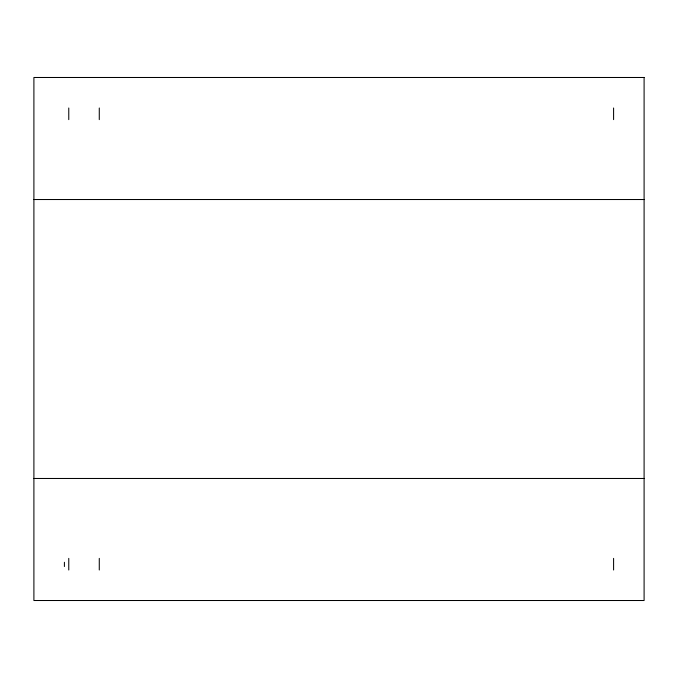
<?xml version="1.0" encoding="UTF-8"?>
<svg xmlns="http://www.w3.org/2000/svg" width="678" height="678" viewBox="0 0 678 678"><rect width="100%" height="100%" fill="white"/><g stroke="black" fill="none" stroke-linecap="round" stroke-linejoin="round"><path stroke-width="1.02" d="M33.9 199.527L644.1 199.527M33.9 478.473L644.1 478.473M613.59 107.997L613.59 119.625M613.59 558.375L613.59 570.003M99.276 107.997L99.276 119.625M99.276 558.375L99.276 570.003M68.766 107.997L68.766 119.625M68.766 558.375L68.766 570.003M64.41 562.282L64.41 566.52M644.1 77.487L33.9 77.487L33.9 600.513L644.1 600.513L644.1 77.487"/></g></svg>
